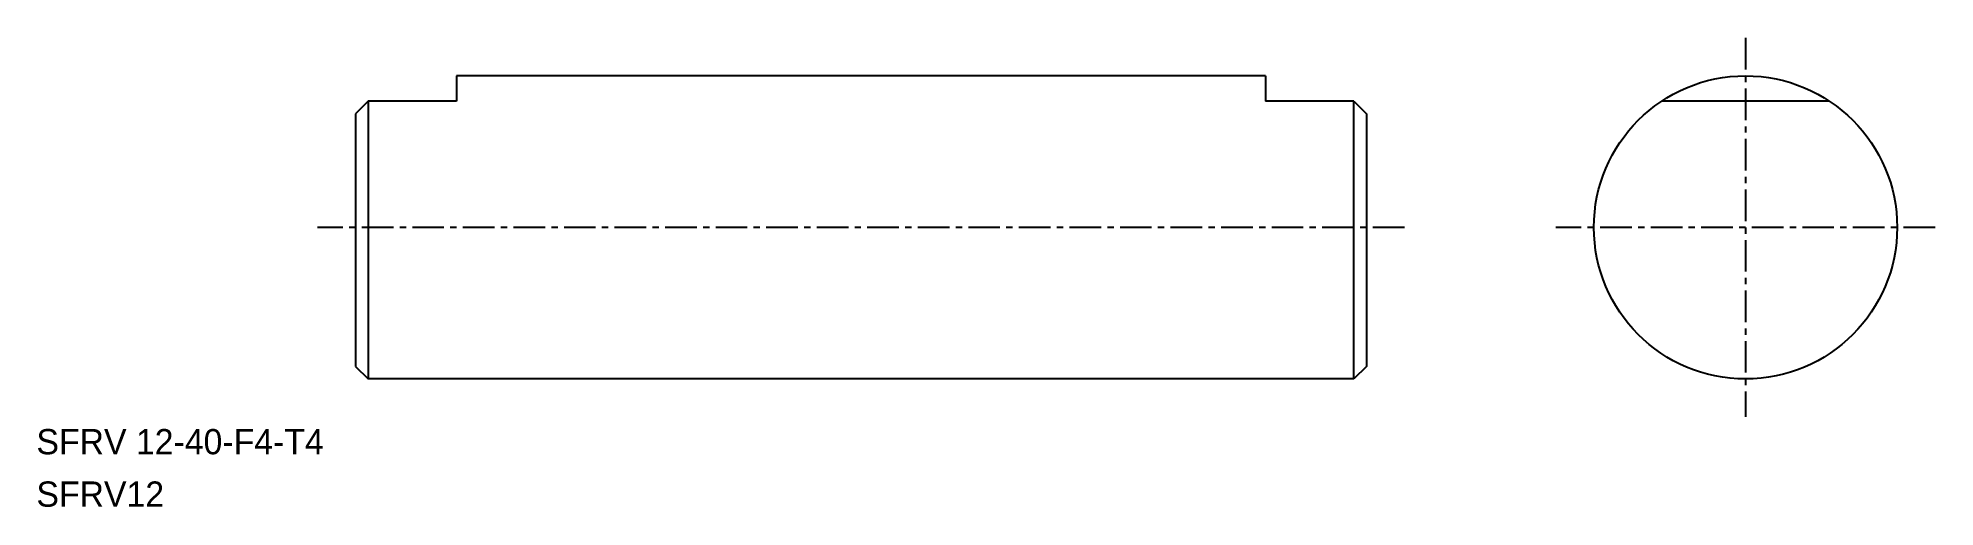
# Model space of a CAD drawing. Extents: x 31.8 to 106.9, y -15.6 to 2.9.
import ezdxf

# ---------------------------------------------------------------- set-up
doc = ezdxf.new("R2010")
doc.units = 0
doc.linetypes.add('CENTER', pattern=[2, 1.25, -0.25, 0.25, -0.25])
doc.layers.get('0').update_dxf_attribs({"linetype": 'CONTINUOUS'})
doc.layers.add('CENTER', color=1, linetype='CENTER')

msp = doc.modelspace()

# ---------------------------------------------------------------- linework, layer by layer
at = {"color": 7, "linetype": 'CONTINUOUS'}
for p, q in [((80.373, 1.427), (48.373, 1.427)), ((48.373, 1.427), (48.373, 0.427)), ((80.373, 1.427), (80.373, 0.427)), ((44.873, 0.427), (44.373, -0.073)), ((48.373, 0.427), (44.873, 0.427)), ((44.873, 0.427), (44.873, -10.573)), ((83.873, 0.427), (80.373, 0.427)), ((83.873, 0.427), (84.373, -0.073)), ((83.873, -10.573), (83.873, 0.427)), ((102.689, 0.427), (96.056, 0.427)), ((44.373, -0.073), (44.373, -10.073)), ((84.373, -0.073), (84.373, -10.073)), ((44.373, -10.073), (44.873, -10.573)), ((84.373, -10.073), (83.873, -10.573)), ((83.873, -10.573), (44.873, -10.573))]:
    msp.add_line(p, q, dxfattribs=at)
msp.add_circle((99.373, -4.573), 6, dxfattribs=at)
at = {"layer": 'CENTER', "color": 1, "linetype": 'CENTER'}
for p, q in [((99.373, 2.927), (99.373, -12.073)), ((85.873, -4.573), (42.873, -4.573)), ((106.873, -4.573), (91.873, -4.573))]:
    msp.add_line(p, q, dxfattribs=at)

# ---------------------------------------------------------------- texts
at = {"color": 7, "linetype": 'CONTINUOUS'}
for s, p in [('SFRV 12-40-F4-T4', (31.745, -13.555)), ('SFRV12', (31.745, -15.63))]:
    msp.add_text(s, height=1, dxfattribs=at).set_placement(p)

doc.saveas('drawing.dxf')
